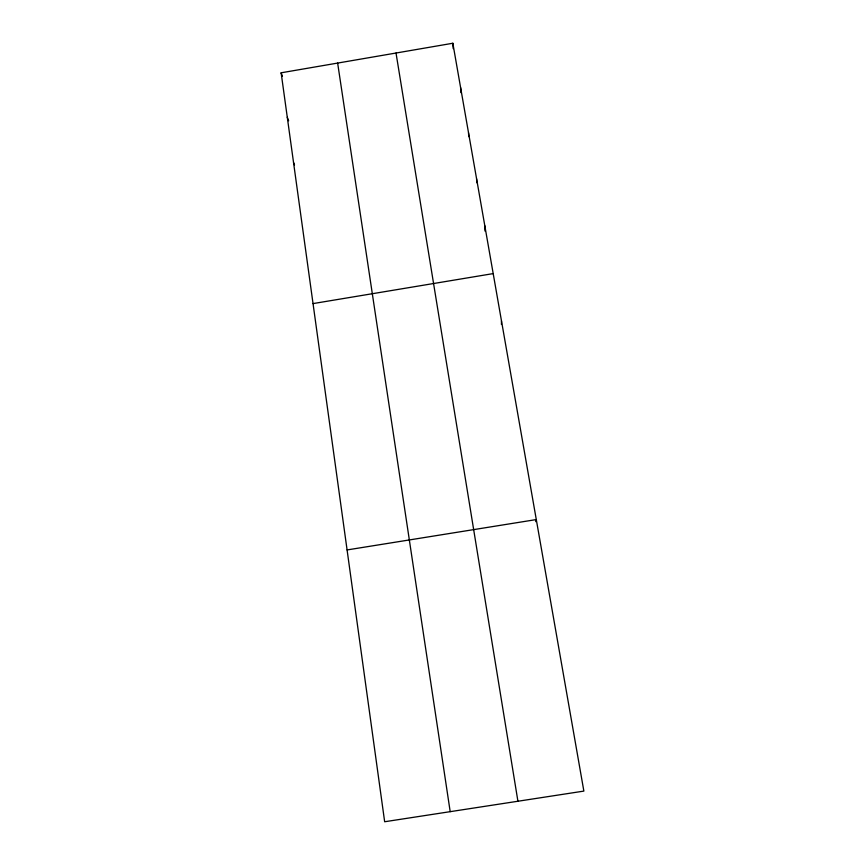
<?xml version="1.0" encoding="UTF-8"?>
<svg xmlns="http://www.w3.org/2000/svg" width="865" height="865" viewBox="0 0 865 865"><rect width="100%" height="100%" fill="white"/><g stroke="black" fill="none" stroke-linecap="round" stroke-linejoin="round"><path stroke-width="1.3" d="M501.44 324.472L501.484 320.926M535.727 521.66L536.289 519.573L347.092 549.935M281.136 72.801L452.838 43.25L583.864 791.097L384.655 821.75L281.136 72.801L282.423 76.336M313.033 303.593L493.201 273.599M293.538 162.523L294.511 164.923M287.277 117.24L288.65 120.819M396.019 53.025L517.919 801.239M337.642 63.069L450.189 811.662M452.838 43.25L453.217 48.645M460.613 87.603L460.926 92.652M468.527 132.788L468.733 136.627M476.593 178.828L476.756 182.731M484.811 225.765L484.962 231.031"/></g></svg>
